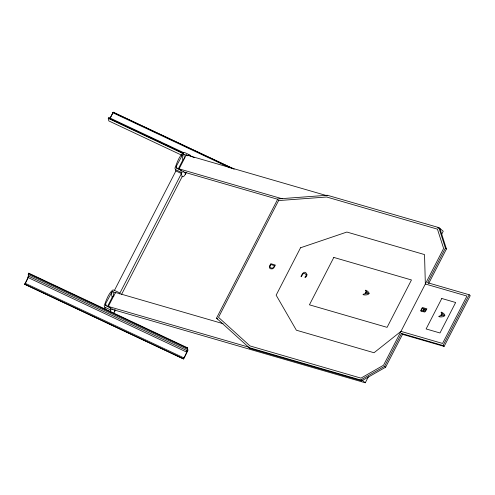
<?xml version="1.0" encoding="UTF-8"?>
<svg xmlns="http://www.w3.org/2000/svg" width="495" height="495" viewBox="0 0 495 495"><rect width="100%" height="100%" fill="white"/><g stroke="black" fill="none" stroke-linecap="round" stroke-linejoin="round"><path stroke-width="0.74" d="M24.75 284.173C26.798 280.554 28.586 277.027 28.636 273.116L187.413 347.775L187.976 350.336L183.552 358.937L24.775 284.279L183.552 358.937M183.527 358.832C185.576 355.212 187.364 351.685 187.413 347.775M115.62 292.941L112.86 291.642L112.031 291.846L105.676 303.614L105.336 304.864L105.676 305.613L111.189 308.206M186.392 155.374L183.639 154.081L182.81 154.279L176.449 166.048L176.109 167.304L176.449 168.053L181.962 170.645M181.566 155.127L108.82 120.922L108.257 118.355L108.857 117.494L183.701 152.689M109.853 118.454L113.219 112.217L234.228 169.117M24.775 284.279L28.518 277.002M110.181 118.274L113.219 112.217M114.326 290.627L175.898 170.942L174.939 168.164C177.018 162.799 178.992 156.401 183.416 152.516L184.468 152.466L189.981 155.059L190.581 155.888M107.353 306.758L112.192 297.353L113.021 296.332L113.85 296.128L112.86 291.642M178.132 169.191L182.964 159.786L183.794 158.765L184.623 158.567L183.639 154.081M111.109 308.744L108.325 306.442L115.514 292.471L223.041 323.662M181.882 171.183L179.103 168.875L186.287 154.904L327.189 195.779M119.487 293.906L181.417 173.535L175.898 170.942M121.597 294.377L182.117 176.74L181.133 172.254L175.62 169.661M113.603 313.36L115.694 309.845M182.117 176.74L183.169 176.69L184.381 175.799L186.467 172.279M249.975 348.437L248.923 347.564L360.669 379.987L384.565 366.331L401.476 333.469L402.522 334.342L385.617 367.203L361.721 380.859L249.975 348.437L216.513 318.155L277.856 198.922L327.313 195.253L438.848 227.607L443.242 231.245L441.528 234.574M112.402 309.425L365.273 382.784L368.354 376.794M438.848 227.607L445.401 248.088L427.593 282.695L469.198 294.766L470.25 295.639L444.126 346.413L402.522 334.342M428.645 283.567L446.453 248.96L439.9 228.48L437.679 227.836M444.126 346.413L443.075 345.541L469.198 294.766M183.391 171.313L182.185 172.204L181.133 172.254M112.619 308.874L111.406 309.771L110.354 309.821L104.841 307.228L104.167 305.731C106.239 300.366 108.213 293.968 112.643 290.082L113.689 290.033L119.202 292.625L119.802 293.448M179.103 168.875L282.181 198.78M183.181 171.858L278.097 199.392M401.476 333.469L443.075 345.541M108.325 306.442L248.478 347.1M113.244 112.322L233.553 168.894M112.804 112.724L230.311 167.978M188.595 154.991L194.189 157.62M149.725 137.195L152.522 138.513M158.115 141.143L160.918 142.461M166.512 145.091L169.309 146.409M108.436 118.002L183.28 153.196M108.257 118.355L183.101 153.549M28.45 273.469L187.234 348.127M28.128 274.403L186.906 349.062M28.506 276.117L187.283 350.776M28.023 277.509L186.801 352.168M25.072 283.239L183.855 357.897M445.401 248.088L446.453 248.96M186.287 154.904L187.401 155.826M384.565 366.331L385.617 367.203M361.938 380.018L365.273 382.784M360.669 379.987L361.721 380.859M216.513 318.155L217.565 319.028M181.981 155.3L182.964 159.786M184.938 172.05L185.433 174.296M176.449 166.048L176.944 168.294M111.208 292.867L112.192 297.353M114.166 309.616L114.654 311.862M110.354 309.821L110.849 312.06M105.676 303.614L106.171 305.854M104.841 307.228L105.336 309.468M420.868 310.384C420.515 311.974 422.81 312.141 423.38 310.91A1.429 1.021 -50.3 0 0 423.701 311.844L424.574 312.023L425.403 311.584L426.876 308.818L422.328 307.5L420.868 310.384M306.906 274.502C307.451 275.486 304.976 278.53 304.877 277.169C307.717 275.82 305.31 272.207 302.952 273.877C298.108 283.053 303.652 266.533 306.906 274.502M369.115 293.219C368.806 296.109 358.98 294.742 364.883 293.844L366.102 291.475C363.305 288.35 368.843 291.45 369.115 293.219M444.844 315.185C444.535 318.081 434.715 316.707 440.612 315.816L441.831 313.446C439.034 310.322 444.572 313.422 444.844 315.185M421.561 309.988L421.666 310.693L422.804 310.742L424.029 308.861L422.334 308.366L421.561 309.988M269.354 266.502L269.818 268.352L270.815 268.865L272.399 268.853L273.822 267.888L275.375 265.097L270.784 263.68L269.354 266.502M270.14 265.889L270.004 266.347A1.807 1.287 -50.3 0 0 270.177 267.399L271.211 268.036L272.392 268.067A1.968 1.398 -50.3 0 0 273.488 267.399L274.546 265.648L270.796 264.559L270.14 265.889M424.085 309.895L423.912 310.767L424.698 311.2L426.102 309.462L424.543 309.01L424.085 309.895M278.598 200.568L218.518 317.351L250.024 345.943L360.966 378.124L383.545 365.223L443.625 248.447L437.45 229.148L326.657 197.004L278.598 200.568M300.533 247.778L276.148 295.169L296.369 330.208L374.028 352.737L400.956 331.378L442.561 343.443L466.94 296.053L425.341 283.988L424.531 254.579L346.877 232.05L300.533 247.778M333.816 257.431L309.431 304.821L387.09 327.356L411.469 279.966L333.816 257.431M366.498 291.809L365.477 293.789L368.317 293.473L366.498 291.809M441.788 298.485L426.115 328.946L439.981 332.974L455.654 302.507L441.788 298.485M442.227 313.781L441.206 315.76L444.052 315.439L442.227 313.781"/></g></svg>
